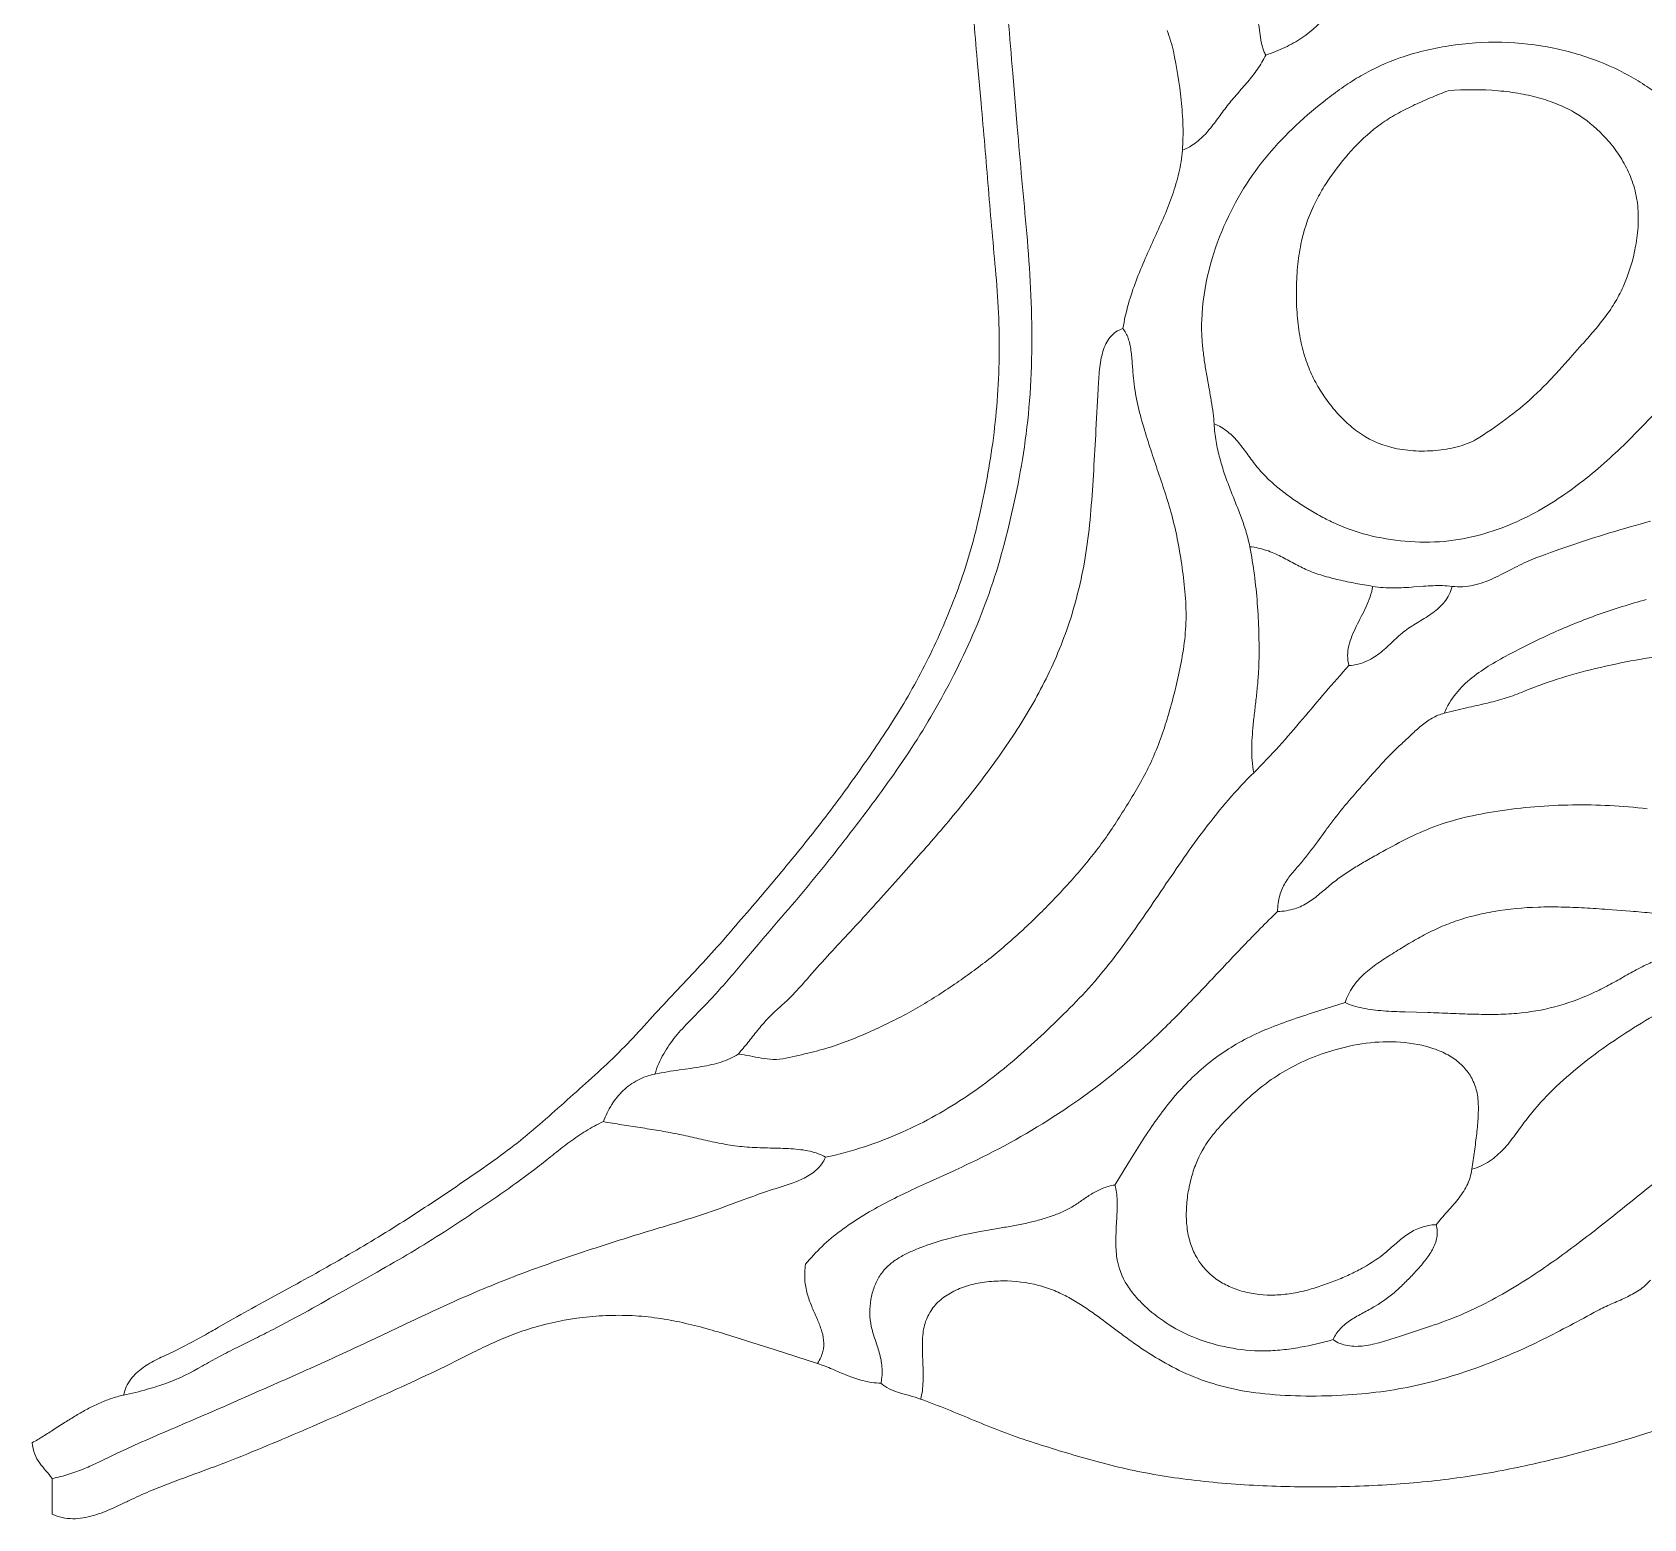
# Model space of a CAD drawing. Header units: millimetres. Extents: x 3808 to 296674, y 522 to 278159.
# Drawn here: x 18403 to 112461, y 23917 to 110709 of the extents above; entities that cross this region are included whole.
import ezdxf

# ---------------------------------------------------------------- set-up
doc = ezdxf.new("R2010")
doc.units = ezdxf.units.MM
doc.layers.add('03_SMOOTH_PATHS_WATER_BRIDGES', color=7, linetype='CONTINUOUS', lineweight=18)

msp = doc.modelspace()

# ---------------------------------------------------------------- linework, layer by layer
at = {"layer": '03_SMOOTH_PATHS_WATER_BRIDGES'}
for points in [[(73141, 114086, 0.001313), (73559, 109073), (73782, 106572, -0.001147), (74002, 104074, -0.000736), (74208, 101576, 0.00188), (74421, 99073, -0.001667), (74647, 96556, -0.011109), (74810, 94005, -0.030253), (74696, 88865, -0.014771), (74416, 86418, -0.012108), (74020, 84083, -0.012091), (73535, 81853, -0.015197), (72950, 79729, -0.015683), (72253, 77708, -0.013136), (71460, 75780, -0.025918), (69644, 72164, -0.011977), (68619, 70472, -0.007435), (67538, 68834, -0.011145), (65280, 65660, -0.010935), (62894, 62611, -0.003727), (61661, 61127, -0.001411), (60414, 59657, -0.002185), (59160, 58194, -0.006069), (57883, 56753, -0.004496), (56573, 55346, 0.002569), (55257, 53945, 0.000515), (53958, 52527, -0.010661), (52632, 51136, -0.011522), (51236, 49815, -0.00207), (49803, 48532, -0.002137), (48367, 47250, -0.01165), (46893, 46007, -0.012712), (45344, 44838, -0.00565), (43745, 43721, -0.007529), (40485, 41547, -0.010343), (37115, 39482, -0.007079), (33641, 37523), (31882, 36563, 0.00403), (30136, 35592), (29273, 35097, -0.002635), (28408, 34604, -0.016312), (26627, 33670), (26166, 33452, 0.006417), (25707, 33231, 0.014964), (25265, 32994, 0.0243), (24851, 32728, 0.034263), (24477, 32422, 0.04359), (24157, 32063, 0.101485), (23727, 31134, 0.01455), (25119, 31476, 0.020424), (26294, 31854, 0.046286), (28321, 32825, -0.011076), (29328, 33388, -0.00609), (30363, 33922), (31412, 34444, 0.003422), (32457, 34969, 0.00816), (34502, 36067, 0.000973), (36515, 37196), (38530, 38321, 0.006801), (40521, 39472, 0.008281), (42457, 40678, 0.004681), (44350, 41928, 0.005952), (46212, 43206, 0.012269), (48016, 44542, 0.00196), (48891, 45238, -0.009587), (49778, 45922, -0.020722), (50714, 46557, -0.030483), (51736, 47106, -0.053616), (52223, 48095, -0.060688), (52896, 48917, -0.068478), (53742, 49528, -0.073286), (54745, 49884, -0.055944), (55257, 51071, -0.041796), (55953, 52075, -0.021577), (56759, 52969), (57601, 53825, 0.009048), (58421, 54703, 0.005818), (59215, 55607, 0.002601), (59995, 56525), (60771, 57446, -0.001461), (62338, 59278, 0.004415), (63894, 61120, 0.006447), (65409, 63003, 0.00466), (66884, 64924, 0.00622), (68327, 66879, 0.011016), (69709, 68894, 0.026529), (72197, 73200, 0.015055), (73290, 75505, 0.018464), (74250, 77943, 0.017616), (75054, 80535, 0.013561), (75718, 83267, 0.014698), (76254, 86129, 0.019262), (76611, 89180, 0.017538), (76742, 92448, 0.013782), (76670, 95760, 0.009364), (76448, 98949, 0.001221), (76163, 102065, -0.001953), (75893, 105190), (75633, 108325, 0.001014), (75089, 114578, 0.000562)], [(75089, 114578, -0.001014), (75633, 108325), (75893, 105190, 0.001953), (76163, 102065, -0.001221), (76448, 98949, -0.009364), (76670, 95760, -0.013782), (76742, 92448, -0.017538), (76611, 89180, -0.019262), (76254, 86129, -0.014698), (75718, 83267, -0.013561), (75054, 80535, -0.017616), (74250, 77943, -0.018464), (73290, 75505, -0.015055), (72197, 73200, -0.026529), (69709, 68894, -0.011016), (68327, 66879, -0.00622), (66884, 64924, -0.00466), (65409, 63003, -0.006447), (63894, 61120, -0.004415), (62338, 59278, 0.001461), (60771, 57446), (59995, 56525, -0.002601), (59215, 55607, -0.005818), (58421, 54703, -0.009048), (57601, 53825), (56759, 52969, 0.021577), (55953, 52075, 0.041796), (55257, 51071, 0.055944), (54745, 49884, -0.013412), (56180, 50121), (56845, 50216, 0.006569), (57473, 50315, 0.013526), (58063, 50433, 0.021397), (58616, 50583, 0.029653), (59131, 50781, 0.036988), (59606, 51042, 0.011144), (60172, 51723, -0.00222), (60726, 52416, -0.015651), (61302, 53087, -0.029246), (61935, 53701, 0.018549), (62581, 54300, 0.011874), (63190, 54937, 0.005152), (63777, 55595), (64360, 56258, -0.005983), (65552, 57560, 0.001585), (66755, 58851, 0.003745), (67939, 60159), (69113, 61478), (70287, 62797, 0.004218), (71449, 64129, 0.01347), (73682, 66880, 0.008589), (74743, 68312, 0.010797), (75754, 69794, 0.013293), (76703, 71338, 0.015925), (77573, 72961, 0.038039), (79012, 76508, 0.040843), (79941, 80564, 0.01495), (80193, 82806, 0.006523), (80356, 85137, 0.001609), (80486, 87498), (80613, 89863, -0.003497), (80648, 90451, -0.010015), (80698, 91024, -0.017865), (80776, 91569, -0.028072), (80896, 92073, -0.041539), (81071, 92522, -0.057623), (81314, 92902, -0.147789), (82060, 93403, -0.029023), (82381, 94846, -0.021665), (82832, 96202, -0.012933), (83363, 97493, -0.003462), (83926, 98743, 0.00652), (84474, 99977, 0.016898), (84956, 101219, 0.027201), (85325, 102491, 0.036125), (85532, 103819, 0.026778), (85564, 105246, 0.01882), (85464, 106743, 0.026925), (85006, 109600, 0.042556), (84636, 110806, 0.034985)], [(94097, 111921, -0.08779), (92508, 110385, -0.038307), (91514, 109817, -0.033098), (90394, 109375, -0.039895), (89913, 108551, -0.023643), (89346, 107815, -0.005269), (88742, 107118, 0.013409), (88149, 106411, 0.008235), (87595, 105665, -0.020264), (87025, 104935, -0.049423), (86362, 104294, -0.072728), (85532, 103819, -0.036125), (85325, 102491, -0.027201), (84956, 101219, -0.016898), (84474, 99977, -0.00652), (83926, 98743, 0.003462), (83363, 97493, 0.012933), (82832, 96202, 0.021665), (82381, 94846, 0.029023), (82060, 93403, -0.054726), (82237, 93144, -0.040862), (82369, 92840, -0.02865), (82464, 92500, -0.019065), (82530, 92130, -0.016886), (82609, 91338, 0.005604), (82672, 90530, 0.030229), (82912, 89029, 0.01755), (83273, 87649, 0.007345), (83686, 86323, 0.002771), (84122, 85016, -0.004384), (84558, 83705, -0.013568), (84952, 82359, -0.016094), (85269, 80946, -0.012449), (85518, 79446, -0.015861), (85697, 77856, -0.02778), (85739, 76239, -0.028773), (85588, 74667, -0.016075), (85307, 73171, -0.023231), (84585, 70425, -0.015109), (84135, 69132, -0.019882), (83611, 67907, -0.018266), (83009, 66768, -0.008053), (82359, 65680, -0.005605), (81688, 64610, -0.011745), (80984, 63570, -0.013346), (80233, 62579, -0.009937), (79442, 61630, -0.014389), (77772, 59816, -0.014626), (76007, 58099, -0.019324), (74122, 56498, -0.016961), (72103, 55038, -0.007866), (71049, 54344, -0.011809), (69961, 53689, -0.012294), (68835, 53086, -0.008925), (67661, 52521, -0.010857), (66432, 51982, -0.018654), (65161, 51512, -0.018161), (63845, 51142, -0.006627), (62393, 50810, -0.059759), (61651, 50740, -0.036998), (60959, 50812, -0.005469), (60288, 50941, 0.026931), (59606, 51042, -0.036988), (59131, 50781, -0.029653), (58616, 50583, -0.021397), (58063, 50433, -0.013526), (57473, 50315, -0.006569), (56845, 50216), (56180, 50121, 0.013412), (54745, 49884, 0.073286), (53742, 49528, 0.068478), (52896, 48917, 0.060688), (52223, 48095, 0.053616), (51736, 47106, 0.005934), (52807, 46925), (53893, 46756, -0.003467), (54976, 46582, -0.008407), (56036, 46387, -0.006192), (57063, 46161, 0.004194), (58084, 45932, 0.013926), (59139, 45735, 0.021388), (60264, 45608, 0.011473), (61475, 45563, -0.010711), (62688, 45520, -0.015118), (63263, 45467, -0.023969), (63798, 45375, -0.035898), (64281, 45231, -0.051293), (64699, 45023, 0.050833), (69174, 46483, 0.023546), (71149, 47474, 0.021087), (72981, 48608, 0.017938), (74692, 49863, 0.014358), (76305, 51214, 0.010558), (77844, 52640, 0.006677), (79332, 54117, 0.020389), (80732, 55669, 0.014372), (82021, 57313, 0.00825), (83239, 59022, 0.002193), (84427, 60764, -0.003774), (85626, 62510, -0.009665), (86877, 64231, -0.015431), (88221, 65896, -0.020875), (89699, 67477, -0.032371), (89601, 68183, -0.022773), (89580, 68935, -0.014763), (89617, 69725, -0.008106), (89692, 70544, -0.002355), (89788, 71386, 0.002929), (89884, 72243, 0.008122), (89961, 73108, 0.013529), (90001, 73972, 0.023511), (89905, 77378, 0.028491), (89468, 80671, 0.02471), (89259, 81509, 0.015419), (88980, 82341, 0.006411), (88658, 83178, -0.002031), (88321, 84032, -0.009895), (87997, 84914, -0.017121), (87715, 85837, -0.023431), (87501, 86810, -0.028305), (87384, 87847, 0.018027), (87324, 88474, 0.0094), (87221, 89162, 0.003239), (87092, 89898), (86954, 90672, -0.006193), (86825, 91470, -0.010731), (86721, 92282, -0.01573), (86661, 93095, -0.021528), (86661, 93897, -0.050059), (87090, 96842, -0.041349), (87959, 99380, -0.036204), (89106, 101583, -0.035708), (90511, 103527, -0.029982), (92168, 105277, -0.024046), (93995, 106832, -0.013994), (94950, 107532, -0.019493), (95956, 108170, -0.04865), (98263, 109225, -0.023137), (99620, 109622, -0.021326), (101088, 109914, -0.044058), (104181, 110122, -0.044872), (107205, 109774, -0.042915), (109905, 108976, -0.04359), (112133, 107863, -0.016892), (113122, 107209, -0.011752)], [(84636, 110806, -0.042556), (85006, 109600, -0.026925), (85464, 106743, -0.01882), (85564, 105246, -0.026778), (85532, 103819, 0.072728), (86362, 104294, 0.049423), (87025, 104935, 0.020264), (87595, 105665, -0.008235), (88149, 106411, -0.013409), (88742, 107118, 0.005269), (89346, 107815, 0.023643), (89913, 108551, 0.039895), (90394, 109375, -0.040461), (90284, 109600, -0.028217), (90201, 109851, -0.028376), (90091, 110407), (90009, 110989, 0.02712)], [(113122, 107209, 0.016892), (112133, 107863, 0.04359), (109905, 108976, 0.042915), (107205, 109774, 0.044872), (104181, 110122, 0.044058), (101088, 109914, 0.021326), (99620, 109622, 0.023137), (98263, 109225, 0.04865), (95956, 108170, 0.019493), (94950, 107532, 0.013994), (93995, 106832, 0.024046), (92168, 105277, 0.029982), (90511, 103527, 0.035708), (89106, 101583, 0.036204), (87959, 99380, 0.041349), (87090, 96842, 0.050059), (86661, 93897, 0.021528), (86661, 93095, 0.01573), (86721, 92282, 0.010731), (86825, 91470, 0.006193), (86954, 90672), (87092, 89898, -0.003239), (87221, 89162, -0.0094), (87324, 88474, -0.018027), (87384, 87847, -0.075571), (88183, 87379, -0.049761), (88811, 86751, -0.017241), (89353, 86039, 0.014627), (89893, 85322, 0.028016), (90499, 84663, 0.022571), (91172, 84066, 0.017247), (91893, 83521, 0.012224), (92648, 83018, 0.012498), (93426, 82550, 0.017254), (94243, 82123, 0.043507), (96079, 81431, 0.040904), (98253, 81017, 0.043183), (100542, 80961, 0.045389), (102689, 81304, 0.035928), (104617, 81946, 0.029994), (106314, 82768, 0.024246), (107848, 83732, 0.01861), (109289, 84816, 0.016129), (110645, 85992, 0.011852), (111921, 87233, 0.005131), (113152, 88515, -0.004164)], [(113152, 88515, -0.005131), (111921, 87233, -0.011852), (110645, 85992, -0.016129), (109289, 84816, -0.01861), (107848, 83732, -0.024246), (106314, 82768, -0.029994), (104617, 81946, -0.035928), (102689, 81304, -0.045389), (100542, 80961, -0.043183), (98253, 81017, -0.040904), (96079, 81431, -0.043507), (94243, 82123, -0.017254), (93426, 82550, -0.012498), (92648, 83018, -0.012224), (91893, 83521, -0.017247), (91172, 84066, -0.022571), (90499, 84663, -0.028016), (89893, 85322, -0.014627), (89353, 86039, 0.017241), (88811, 86751, 0.049761), (88183, 87379, 0.075571), (87384, 87847, 0.028305), (87501, 86810, 0.023431), (87715, 85837, 0.017121), (87997, 84914, 0.009895), (88321, 84032, 0.002031), (88658, 83178, -0.006411), (88980, 82341, -0.015419), (89259, 81509, -0.02471), (89468, 80671, -0.053964), (90444, 80458, -0.036311), (91277, 80105, -0.007476), (92050, 79692, 0.023347), (92843, 79301, 0.026326), (93718, 78986, 0.017361), (94662, 78736, 0.010416), (95647, 78532, 0.004547), (96644, 78356, 0.042944), (97877, 78262, 0.012839), (98465, 78280, 0.005984), (99039, 78320), (99604, 78364, -0.009062), (100161, 78396, -0.016795), (100717, 78399, -0.024046), (101273, 78356, 0.087497), (102529, 78422, 0.031067), (103118, 78594, 0.021102), (103688, 78827, 0.011356), (104245, 79098), (104793, 79384, -0.00767), (105339, 79660, -0.017908), (105887, 79903, -0.012569), (108138, 80727, -0.008715), (110470, 81472, -0.00405), (112858, 82165, 0.001484)], [(112858, 82165, 0.00405), (110470, 81472, 0.008715), (108138, 80727, 0.012569), (105887, 79903, 0.017908), (105339, 79660, 0.00767), (104793, 79384), (104245, 79098, -0.011356), (103688, 78827, -0.021102), (103118, 78594, -0.031067), (102529, 78422, -0.087497), (101273, 78356, -0.10613), (100837, 77458, -0.041268), (100517, 77112, -0.028937), (100150, 76814, -0.016486), (99753, 76546, -0.004693), (99341, 76294, 0.00683), (98931, 76039, 0.018762), (98538, 75768, 0.019404), (98174, 75467, 0.007797), (97828, 75149, -0.003953), (97485, 74827, -0.015628), (97128, 74519, -0.026761), (96742, 74239, -0.036055), (96312, 74003, -0.084486), (95255, 73727, 0.010206), (93879, 72177, 0.001328), (92545, 70601, -0.007522), (91177, 69026, -0.015559), (89699, 67477, 0.020875), (88221, 65896, 0.015431), (86877, 64231, 0.009665), (85626, 62510, 0.003774), (84427, 60764, -0.002193), (83239, 59022, -0.00825), (82021, 57313, -0.014372), (80732, 55669, -0.020389), (79332, 54117, -0.006677), (77844, 52640, -0.010558), (76305, 51214, -0.014358), (74692, 49863, -0.017938), (72981, 48608, -0.021087), (71149, 47474, -0.023546), (69174, 46483, -0.050833), (64699, 45023, -0.105304), (64190, 44303, -0.040742), (63846, 44033, -0.030576), (63457, 43807, -0.021137), (63032, 43617, -0.012917), (62583, 43452, -0.0045), (61654, 43152, 0.007243), (60737, 42841, 0.003396), (59837, 42513), (58941, 42181, -0.004585), (58037, 41857, -0.008729), (56181, 41256, -0.000695), (54295, 40683, 0.006278), (50569, 39496, 0.003998), (48736, 38871, 0.006013), (46933, 38216, 0.013304), (43445, 36790, 0.004915), (41753, 36025, 0.002282), (40082, 35239), (38416, 34447, -0.002171), (36744, 33662, -0.003942), (33359, 32133, -0.001565), (29948, 30630, -0.00159), (26517, 29144, 0.002272), (24803, 28403, 0.008549), (23119, 27631), (22292, 27229, -0.012772), (21446, 26846, -0.023658), (20547, 26515, -0.031386), (19560, 26273), (19560, 24190, 0.106983), (20769, 23918, 0.042483), (21371, 23964, 0.031981), (21972, 24102, 0.021895), (22571, 24309, 0.012949), (23170, 24564, 0.004934), (23767, 24843, -0.002703), (24364, 25126, -0.01123), (25555, 25644, -0.006999), (26746, 26111, -0.002423), (27937, 26553, 0.002245), (29131, 26995, 0.007213), (31524, 27940, 0.003843), (33890, 28936, 0.004202), (38496, 30957, 0.003295), (40805, 32008, 0.006516), (43064, 33091), (44158, 33638, -0.008102), (45262, 34168, -0.015384), (46420, 34658, -0.020647), (47678, 35086, -0.041096), (50545, 35667, -0.02119), (52075, 35786, -0.023788), (53607, 35767, -0.023138), (55099, 35605, -0.017756), (56539, 35327, -0.01227), (57918, 34974, -0.006572), (59231, 34585, -0.002933), (61702, 33804), (64236, 32986, 0.03959), (64429, 33341, 0.043822), (64546, 33684, 0.084849), (64592, 34344, 0.056259), (64448, 34988, 0.022672), (64191, 35639, -0.005544), (63897, 36320, -0.029748), (63640, 37054, -0.049849), (63496, 37864, -0.060757), (63542, 38773, -0.035238), (64500, 39819, -0.029105), (65589, 40737, -0.022533), (66783, 41549, -0.016204), (68060, 42279, -0.010343), (69395, 42952, -0.004892), (70764, 43590), (72144, 44218, 0.005592), (73509, 44860, 0.034453), (78610, 47778, 0.035972), (83122, 51287, 0.014104), (85171, 53251, 0.00613), (87140, 55298, -0.001833), (89092, 57361, -0.009819), (91088, 59375, -0.071038), (91214, 60314, -0.065679), (91540, 61053, -0.038213), (91989, 61671, -0.002871), (92482, 62243, 0.012159), (92956, 62832, 0.006177), (93411, 63440), (93859, 64056, -0.005589), (94313, 64666, -0.012904), (95267, 65844, -0.004403), (96259, 66984, -0.007124), (97265, 68105, -0.021154), (98332, 69166, 0.005524), (98891, 69693, -0.017573), (99472, 70213, -0.042104), (100102, 70656, -0.067402), (100810, 70949, -0.067559), (101505, 72097, -0.05311), (102430, 73017, -0.033706), (103518, 73774, -0.015334), (104700, 74437, -0.015982), (107172, 75647, -0.020057), (109798, 76705, -0.017245), (112609, 77588, -0.009649)], [(114489, 74442, 0.011333), (112007, 74053, 0.014519), (109641, 73557, 0.018129), (107407, 72934, 0.022032), (105317, 72166, -0.026047), (104309, 71805, -0.014942), (103260, 71525, -0.002548), (102113, 71262, 0.006915), (100810, 70949, -0.067559), (101505, 72097, -0.05311), (102430, 73017, -0.033706), (103518, 73774, -0.015334), (104700, 74437, -0.015982), (107172, 75647, -0.020057), (109798, 76705, -0.017245), (112609, 77588, -0.009649)], [(114489, 74442, 0.011333), (112007, 74053, 0.014519), (109641, 73557, 0.018129), (107407, 72934, 0.022032), (105317, 72166, -0.026047), (104309, 71805, -0.014942), (103260, 71525, -0.002548), (102113, 71262, 0.006915), (100810, 70949, 0.067402), (100102, 70656, 0.042104), (99472, 70213, 0.017573), (98891, 69693, -0.005524), (98332, 69166, 0.021154), (97265, 68105, 0.007124), (96259, 66984, 0.004403), (95267, 65844, 0.012904), (94313, 64666, 0.005589), (93859, 64056), (93411, 63440, -0.006177), (92956, 62832, -0.012159), (92482, 62243, 0.002871), (91989, 61671, 0.038213), (91540, 61053, 0.065679), (91214, 60314, 0.071038), (91088, 59375, 0.073188), (92096, 59536, 0.064378), (92891, 59912, 0.021353), (93237, 60154, 0.012448), (93562, 60415), (93878, 60686, -0.006234), (94195, 60954, -0.019155), (94860, 61456, -0.013775), (95564, 61918, -0.008539), (96296, 62353, -0.003503), (97045, 62774, -0.010599), (98577, 63594, -0.026643), (100203, 64312, -0.029911), (101981, 64853, -0.021723), (103938, 65234, -0.033558), (108293, 65596, -0.032927), (112650, 65369, -0.009511)], [(112650, 65369, 0.032927), (108293, 65596, 0.033558), (103938, 65234, 0.021723), (101981, 64853, 0.029911), (100203, 64312, 0.026643), (98577, 63594, 0.010599), (97045, 62774, 0.003503), (96296, 62353, 0.008539), (95564, 61918, 0.013775), (94860, 61456, 0.019155), (94195, 60954, 0.006234), (93878, 60686), (93562, 60415, -0.012448), (93237, 60154, -0.021353), (92891, 59912, -0.064378), (92096, 59536, -0.073188), (91088, 59375, 0.009819), (89092, 57361, 0.001833), (87140, 55298, -0.00613), (85171, 53251, -0.014104), (83122, 51287, -0.035972), (78610, 47778, -0.034453), (73509, 44860, -0.005592), (72144, 44218), (70764, 43590, 0.004892), (69395, 42952, 0.010343), (68060, 42279, 0.016204), (66783, 41549, 0.022533), (65589, 40737, 0.029105), (64500, 39819, 0.035238), (63542, 38773, 0.060757), (63496, 37864, 0.049849), (63640, 37054, 0.029748), (63897, 36320, 0.005544), (64191, 35639, -0.022672), (64448, 34988, -0.056259), (64592, 34344, -0.084849), (64546, 33684, -0.043822), (64429, 33341, -0.03959), (64236, 32986, -0.023601), (65111, 32650, 0.006265), (65964, 32287, 0.03402), (66879, 31984, 0.05038), (67940, 31829, 0.070559), (67999, 32782, 0.049418), (67843, 33619, 0.011277), (67722, 34011), (67593, 34393, -0.009355), (67473, 34771, -0.020122), (67375, 35153, -0.093004), (67351, 36717, -0.047178), (67547, 37452, -0.05416), (67870, 38100, -0.056792), (68306, 38629, -0.045782), (68838, 39054, -0.032178), (69443, 39399, -0.01936), (70101, 39689, -0.024391), (71515, 40174, -0.019664), (73040, 40551, -0.00643), (73838, 40704), (74647, 40846, 0.002288), (75457, 40988, 0.006747), (76253, 41143, 0.011472), (77024, 41322, 0.016699), (77759, 41537, 0.022852), (78447, 41799, 0.029959), (79078, 42118, 0.018638), (79653, 42493, -0.013096), (80223, 42875, -0.042371), (80850, 43199, -0.060213), (81597, 43403), (82356, 44649, -0.005302), (83126, 45886, -0.010993), (83931, 47090, -0.016967), (84794, 48236, -0.021624), (85734, 49300, -0.02452), (86766, 50271, -0.055311), (89154, 51891, -0.023527), (90525, 52527, -0.014493), (91986, 53075, -0.006652), (93498, 53571), (95023, 54051, -0.07262), (95485, 54980, -0.056188), (96145, 55728, -0.033553), (96935, 56351, -0.011927), (97786, 56906, -0.005031), (98646, 57437, -0.011766), (99527, 57940, -0.017693), (100455, 58399, -0.022113), (101456, 58799, -0.021935), (102551, 59125, -0.019314), (103732, 59373, -0.033803), (106290, 59628, -0.013406), (107637, 59635, -0.008854), (109001, 59582, -0.004821), (110361, 59492), (111693, 59388, -0.004584), (112976, 59281, -0.017421)], [(112976, 59281, 0.004584), (111693, 59388), (110361, 59492, 0.004821), (109001, 59582, 0.008854), (107637, 59635, 0.013406), (106290, 59628, 0.033803), (103732, 59373, 0.019314), (102551, 59125, 0.021935), (101456, 58799, 0.022113), (100455, 58399, 0.017693), (99527, 57940, 0.011766), (98646, 57437, 0.005031), (97786, 56906, 0.011927), (96935, 56351, 0.033553), (96145, 55728, 0.056188), (95485, 54980, 0.07262), (95023, 54051, 0.029488), (95527, 53868, 0.022977), (96071, 53732, 0.0296), (97254, 53573, 0.012986), (98530, 53509), (99855, 53476, -0.003031), (101188, 53425, 0.003475), (102510, 53377, 0.010437), (103803, 53365, 0.018398), (105051, 53424, 0.084894), (109394, 54566, 0.015376), (110300, 55015, 0.005645), (111164, 55490, -0.004865), (112025, 55965, -0.014824), (112921, 56414, -0.006906)], [(112921, 56414, 0.014824), (112025, 55965, 0.004865), (111164, 55490, -0.005645), (110300, 55015, -0.015376), (109394, 54566, -0.084894), (105051, 53424, -0.018398), (103803, 53365, -0.010437), (102510, 53377, -0.003475), (101188, 53425, 0.003031), (99855, 53476), (98530, 53509, -0.012986), (97254, 53573, -0.0296), (96071, 53732, -0.022977), (95527, 53868, -0.029488), (95023, 54051), (93498, 53571, 0.006652), (91986, 53075, 0.014493), (90525, 52527, 0.023527), (89154, 51891, 0.055311), (86766, 50271, 0.02452), (85734, 49300, 0.021624), (84794, 48236, 0.016967), (83931, 47090, 0.010993), (83126, 45886, 0.005302), (82356, 44649), (81597, 43403, -0.039823), (81685, 42974, -0.024629), (81721, 42494, -0.01403), (81720, 41976, -0.006122), (81698, 41431, 0.007474), (81649, 40317, 0.01422), (81652, 39773, 0.023225), (81693, 39255, 0.111074), (82321, 37532, 0.040272), (82842, 36846, 0.026879), (83441, 36245, 0.045323), (84770, 35235, 0.047212), (86338, 34456, 0.04411), (88210, 33917, 0.049749), (90285, 33718, 0.023935), (91352, 33779, 0.018251), (92402, 33928, 0.024081), (94329, 34375, -0.092588), (94761, 35027, -0.033098), (95050, 35291, -0.023558), (95374, 35526, -0.021437), (96080, 35939, 0.009622), (96791, 36333, 0.04733), (98033, 37245, 0.016188), (98591, 37773, 0.00989), (99138, 38348, 0.017814), (99678, 38970, 0.043832), (100129, 39636, 0.035177), (100288, 39985, 0.045562), (100386, 40343, 0.115715), (100347, 41088, 0.077818), (99418, 40910, 0.062531), (98667, 40521, 0.030336), (98023, 40014), (97720, 39747, -0.007398), (97416, 39485, -0.045595), (96109, 38592, -0.017926), (95381, 38217, -0.013701), (94590, 37872, -0.013699), (93734, 37550, -0.018457), (92827, 37274, -0.024262), (91889, 37073, -0.031485), (90939, 36978, -0.073785), (89094, 37182, -0.041989), (88255, 37483, -0.047939), (87510, 37913, -0.105601), (86385, 39145, -0.05052), (86027, 39930, -0.046928), (85817, 40814, -0.038862), (85760, 41782, -0.031459), (85840, 42782, -0.028904), (86037, 43760, -0.030923), (86331, 44657, -0.064301), (87141, 46105, -0.021603), (87631, 46710, -0.01118), (88162, 47284, -0.016365), (89309, 48410, -0.027537), (90559, 49440, -0.036), (91920, 50291, -0.033558), (93471, 50978, -0.034206), (95273, 51509, -0.045649), (97254, 51765, -0.055772), (99270, 51612, -0.035009), (100205, 51364, -0.044465), (101037, 50996, -0.054936), (101731, 50504, -0.062379), (102266, 49893, -0.066221), (102624, 49169, -0.064194), (102790, 48339, -0.029744), (102796, 47409, -0.016316), (102711, 46409, -0.006652), (102576, 45370, 0.001638), (102431, 44329, 0.079127), (103464, 44801, 0.032824), (103890, 45126, 0.025675), (104273, 45497, 0.017867), (104622, 45900, 0.010075), (104950, 46325), (105268, 46759, -0.005091), (105589, 47191, -0.03257), (106991, 48796, -0.025453), (108569, 50226, -0.019073), (110282, 51523, -0.014025), (112098, 52718, -0.015303), (113999, 53825, -0.021964)], [(113999, 53825, 0.015303), (112098, 52718, 0.014025), (110282, 51523, 0.019073), (108569, 50226, 0.025453), (106991, 48796, 0.03257), (105589, 47191, 0.005091), (105268, 46759), (104950, 46325, -0.010075), (104622, 45900, -0.017867), (104273, 45497, -0.025675), (103890, 45126, -0.032824), (103464, 44801, -0.079127), (102431, 44329, -0.083592), (102131, 43368, -0.03086), (101888, 42949, -0.021498), (101602, 42559, -0.01201), (101289, 42187), (100965, 41825, 0.00661), (100646, 41461, 0.01626), (100347, 41088, -0.115715), (100386, 40343, -0.045562), (100288, 39985, -0.035177), (100129, 39636, -0.043832), (99678, 38970, -0.017814), (99138, 38348, -0.00989), (98591, 37773, -0.016188), (98033, 37245, -0.04733), (96791, 36333, -0.009622), (96080, 35939, 0.021437), (95374, 35526, 0.023558), (95050, 35291, 0.033098), (94761, 35027, 0.092588), (94329, 34375, 0.112223), (95190, 34024, 0.042303), (95658, 33985, 0.031767), (96143, 34016, 0.022534), (96639, 34103, 0.014832), (97141, 34229, 0.010385), (98138, 34541, 0.003064), (100013, 35156, 0.017738), (101756, 35810, 0.02156), (103417, 36600, 0.015638), (104994, 37499, 0.011909), (106483, 38459, 0.009396), (107912, 39468, 0.006412), (109309, 40524, 0.003438), (110685, 41606, 0.002488), (113397, 43791, -0.001305)], [(113397, 43791, -0.002488), (110685, 41606, -0.003438), (109309, 40524, -0.006412), (107912, 39468, -0.009396), (106483, 38459, -0.011909), (104994, 37499, -0.015638), (103417, 36600, -0.02156), (101756, 35810, -0.017738), (100013, 35156, -0.003064), (98138, 34541, -0.010385), (97141, 34229, -0.014832), (96639, 34103, -0.022534), (96143, 34016, -0.031767), (95658, 33985, -0.042303), (95190, 34024, -0.112223), (94329, 34375, -0.024081), (92402, 33928, -0.018251), (91352, 33779, -0.023935), (90285, 33718, -0.049749), (88210, 33917, -0.04411), (86338, 34456, -0.047212), (84770, 35235, -0.045323), (83441, 36245, -0.026879), (82842, 36846, -0.040272), (82321, 37532, -0.111074), (81693, 39255, -0.023225), (81652, 39773, -0.01422), (81649, 40317, -0.007474), (81698, 41431, 0.006122), (81720, 41976, 0.01403), (81721, 42494, 0.024629), (81685, 42974, 0.039823), (81597, 43403, 0.060213), (80850, 43199, 0.042371), (80223, 42875, 0.013096), (79653, 42493, -0.018638), (79078, 42118, -0.029959), (78447, 41799, -0.022852), (77759, 41537, -0.016699), (77024, 41322, -0.011472), (76253, 41143, -0.006747), (75457, 40988, -0.002288), (74647, 40846), (73838, 40704, 0.00643), (73040, 40551, 0.019664), (71515, 40174, 0.024391), (70101, 39689, 0.01936), (69443, 39399, 0.032178), (68838, 39054, 0.045782), (68306, 38629, 0.056792), (67870, 38100, 0.05416), (67547, 37452, 0.047178), (67351, 36717, 0.093004), (67375, 35153, 0.020122), (67473, 34771, 0.009355), (67593, 34393), (67722, 34011, -0.011277), (67843, 33619, -0.049418), (67999, 32782, -0.070559), (67940, 31829, 0.07241), (68415, 31508, 0.037702), (68981, 31287, 0.008137), (69605, 31105, -0.016388), (70255, 30903, 0.034412), (70355, 31404, 0.023411), (70399, 31932, 0.014005), (70404, 32476, 0.005776), (70387, 33027), (70366, 33575, -0.010313), (70359, 34111, -0.019994), (70383, 34625, -0.031967), (70455, 35107, -0.07973), (70787, 35951, -0.074482), (71345, 36631, -0.061994), (72091, 37153, -0.049591), (72987, 37519, -0.039578), (73991, 37733, -0.033267), (75053, 37803, -0.063155), (77134, 37545, -0.033213), (78059, 37237, -0.027535), (78900, 36837, -0.01996), (79676, 36372, -0.011351), (80405, 35870, -0.004724), (81107, 35355), (81797, 34838, 0.004107), (82492, 34325, 0.008371), (83206, 33826, 0.024325), (84735, 32896, 0.031623), (86409, 32120, 0.035445), (88249, 31556, 0.031387), (90344, 31213, 0.022444), (92730, 31084, 0.018463), (95160, 31146, 0.02023), (97383, 31373, 0.020785), (99418, 31753, 0.018504), (101338, 32273, 0.015141), (103161, 32900, 0.02464), (106556, 34380, 0.007801), (108164, 35210, 0.001447), (109749, 36066, -0.020349), (110572, 36459, 0.007701), (111410, 36833, 0.014708), (111812, 37038, 0.02261), (112192, 37269, 0.069718), (112847, 37847, -0.017325)], [(112847, 37847, -0.069718), (112192, 37269, -0.02261), (111812, 37038, -0.014708), (111410, 36833, -0.007701), (110572, 36459, 0.020349), (109749, 36066, -0.001447), (108164, 35210, -0.007801), (106556, 34380, -0.02464), (103161, 32900, -0.015141), (101338, 32273, -0.018504), (99418, 31753, -0.020785), (97383, 31373, -0.02023), (95160, 31146, -0.018463), (92730, 31084, -0.022444), (90344, 31213, -0.031387), (88249, 31556, -0.035445), (86409, 32120, -0.031623), (84735, 32896, -0.024325), (83206, 33826, -0.008371), (82492, 34325, -0.004107), (81797, 34838), (81107, 35355, 0.004724), (80405, 35870, 0.011351), (79676, 36372, 0.01996), (78900, 36837, 0.027535), (78059, 37237, 0.033213), (77134, 37545, 0.063155), (75053, 37803, 0.033267), (73991, 37733, 0.039578), (72987, 37519, 0.049591), (72091, 37153, 0.061994), (71345, 36631, 0.074482), (70787, 35951, 0.07973), (70455, 35107, 0.031967), (70383, 34625, 0.019994), (70359, 34111, 0.010313), (70366, 33575), (70387, 33027, -0.005776), (70404, 32476, -0.014005), (70399, 31932, -0.023411), (70355, 31404, -0.034412), (70255, 30903, -0.010579), (71801, 30310, -0.001777), (73383, 29659, 0.006296), (75002, 29010, 0.014228), (76662, 28422, 0.00278), (78344, 27893, 0.006505), (80046, 27392, 0.009839), (81798, 26939, 0.012532), (83629, 26552, 0.012475), (85559, 26247, 0.010619), (87578, 26022, 0.017195), (91807, 25794, 0.015377), (96144, 25834, 0.017894), (100337, 26149, 0.019169), (104188, 26736, 0.014212), (107788, 27538, 0.021003), (114651, 29568, 0.021966)]]:
    msp.add_lwpolyline(points, format="xyb", dxfattribs=at)
for points in [[(89468, 113773, 0.059387), (89448, 113085, 0.051073), (89560, 112532, 0.016633), (89735, 112042, -0.026397), (89901, 111545, -0.02712), (90009, 110989), (90091, 110407, 0.028376), (90201, 109851, 0.028217), (90284, 109600, 0.040461), (90394, 109375, 0.033098), (91514, 109817, 0.038307), (92508, 110385, 0.08779), (94097, 111921, 0.04098), (93624, 112249, 0.030106), (93097, 112512, 0.019449), (92530, 112729, 0.009868), (91932, 112918), (91316, 113099, -0.00685), (90692, 113289, -0.014822), (90072, 113507, -0.02283)], [(101042, 107292, 0.006308), (99992, 106870, 0.012048), (98983, 106421, 0.01824), (98025, 105923, 0.024717), (97132, 105357, 0.049394), (95563, 103982, 0.035834), (94251, 102364, 0.018664), (93680, 101490, 0.025355), (93178, 100549, 0.06024), (92450, 98330, 0.02582), (92256, 97002, 0.022085), (92184, 95589, 0.02226), (92235, 94175, 0.026389), (92412, 92844, 0.031837), (92714, 91662, 0.032966), (93130, 90620, 0.031145), (93649, 89691, 0.026493), (94258, 88848, 0.028555), (94952, 88074, 0.03856), (95750, 87394, 0.097842), (97764, 86461, 0.043361), (99009, 86274, 0.038444), (100320, 86288, 0.042594), (101577, 86504, 0.026315), (102148, 86688, 0.032166), (102662, 86921, 0.018927), (104407, 88109, 0.026951), (105995, 89420, 0.012433), (106743, 90149, 0.008148), (107466, 90914, 0.004171), (108168, 91694), (108853, 92469, 0.003973), (109520, 93228, 0.015438), (110155, 94011, 0.02516), (110740, 94867, 0.031126), (111256, 95845, 0.0596), (111987, 98212, 0.033957), (112134, 99484, 0.042694), (112088, 100726, 0.047385), (111828, 101879, 0.042597), (111382, 102928, 0.037238), (110791, 103866, 0.032481), (110097, 104689, 0.067924), (108485, 105979, 0.033674), (107538, 106459, 0.029944), (106474, 106836, 0.025727), (105278, 107117, 0.023194), (103962, 107292, 0.042455)], [(59606, 51042, 0.011144), (60172, 51723, -0.00222), (60726, 52416, -0.015651), (61302, 53087, -0.029246), (61935, 53701, 0.018549), (62581, 54300, 0.011874), (63190, 54937, 0.005152), (63777, 55595), (64360, 56258, -0.005983), (65552, 57560, 0.001585), (66755, 58851, 0.003745), (67939, 60159), (69113, 61478), (70287, 62797, 0.004218), (71449, 64129, 0.01347), (73682, 66880, 0.008589), (74743, 68312, 0.010797), (75754, 69794, 0.013293), (76703, 71338, 0.015925), (77573, 72961, 0.038039), (79012, 76508, 0.040843), (79941, 80564, 0.01495), (80193, 82806, 0.006523), (80356, 85137, 0.001609), (80486, 87498), (80613, 89863, -0.003497), (80648, 90451, -0.010015), (80698, 91024, -0.017865), (80776, 91569, -0.028072), (80896, 92073, -0.041539), (81071, 92522, -0.057623), (81314, 92902, -0.147789), (82060, 93403, -0.054726), (82237, 93144, -0.040862), (82369, 92840, -0.02865), (82464, 92500, -0.019065), (82530, 92130, -0.016886), (82609, 91338, 0.005604), (82672, 90530, 0.030229), (82912, 89029, 0.01755), (83273, 87649, 0.007345), (83686, 86323, 0.002771), (84122, 85016, -0.004384), (84558, 83705, -0.013568), (84952, 82359, -0.016094), (85269, 80946, -0.012449), (85518, 79446, -0.015861), (85697, 77856, -0.02778), (85739, 76239, -0.028773), (85588, 74667, -0.016075), (85307, 73171, -0.023231), (84585, 70425, -0.015109), (84135, 69132, -0.019882), (83611, 67907, -0.018266), (83009, 66768, -0.008053), (82359, 65680, -0.005605), (81688, 64610, -0.011745), (80984, 63570, -0.013346), (80233, 62579, -0.009937), (79442, 61630, -0.014389), (77772, 59816, -0.014626), (76007, 58099, -0.019324), (74122, 56498, -0.016961), (72103, 55038, -0.007866), (71049, 54344, -0.011809), (69961, 53689, -0.012294), (68835, 53086, -0.008925), (67661, 52521, -0.010857), (66432, 51982, -0.018654), (65161, 51512, -0.018161), (63845, 51142, -0.006627), (62393, 50810, -0.059759), (61651, 50740, -0.036998), (60959, 50812, -0.005469), (60288, 50941, 0.026931)], [(89468, 80671, -0.028491), (89905, 77378, -0.023511), (90001, 73972, -0.013529), (89961, 73108, -0.008122), (89884, 72243, -0.002929), (89788, 71386, 0.002355), (89692, 70544, 0.008106), (89617, 69725, 0.014763), (89580, 68935, 0.022773), (89601, 68183, 0.032371), (89699, 67477, 0.015559), (91177, 69026, 0.007522), (92545, 70601, -0.001328), (93879, 72177, -0.010206), (95255, 73727, -0.070514), (95175, 74312, -0.056605), (95246, 74886, -0.037226), (95428, 75454, -0.019363), (95682, 76020, -0.003963), (95970, 76589, 0.010453), (96252, 77164, 0.025562), (96490, 77752, 0.041956), (96644, 78356, -0.004547), (95647, 78532, -0.010416), (94662, 78736, -0.017361), (93718, 78986, -0.026326), (92843, 79301, -0.023347), (92050, 79692, 0.007476), (91277, 80105, 0.036311), (90444, 80458, 0.053964)], [(96644, 78356, 0.042944), (97877, 78262, 0.012839), (98465, 78280, 0.005984), (99039, 78320), (99604, 78364, -0.009062), (100161, 78396, -0.016795), (100717, 78399, -0.024046), (101273, 78356, -0.10613), (100837, 77458, -0.041268), (100517, 77112, -0.028937), (100150, 76814, -0.016486), (99753, 76546, -0.004693), (99341, 76294, 0.00683), (98931, 76039, 0.018762), (98538, 75768, 0.019404), (98174, 75467, 0.007797), (97828, 75149, -0.003953), (97485, 74827, -0.015628), (97128, 74519, -0.026761), (96742, 74239, -0.036055), (96312, 74003, -0.084486), (95255, 73727, -0.070514), (95175, 74312, -0.056605), (95246, 74886, -0.037226), (95428, 75454, -0.019363), (95682, 76020, -0.003963), (95970, 76589, 0.010453), (96252, 77164, 0.025562), (96490, 77752, 0.041956)], [(102431, 44329, -0.001638), (102576, 45370, 0.006652), (102711, 46409, 0.016316), (102796, 47409, 0.029744), (102790, 48339, 0.064194), (102624, 49169, 0.066221), (102266, 49893, 0.062379), (101731, 50504, 0.054936), (101037, 50996, 0.044465), (100205, 51364, 0.035009), (99270, 51612, 0.055772), (97254, 51765, 0.045649), (95273, 51509, 0.034206), (93471, 50978, 0.033558), (91920, 50291, 0.036), (90559, 49440, 0.027537), (89309, 48410, 0.016365), (88162, 47284, 0.01118), (87631, 46710, 0.021603), (87141, 46105, 0.064301), (86331, 44657, 0.030923), (86037, 43760, 0.028904), (85840, 42782, 0.031459), (85760, 41782, 0.038862), (85817, 40814, 0.046928), (86027, 39930, 0.05052), (86385, 39145, 0.105601), (87510, 37913, 0.047939), (88255, 37483, 0.041989), (89094, 37182, 0.073785), (90939, 36978, 0.031485), (91889, 37073, 0.024262), (92827, 37274, 0.018457), (93734, 37550, 0.013699), (94590, 37872, 0.013701), (95381, 38217, 0.017926), (96109, 38592, 0.045595), (97416, 39485, 0.007398), (97720, 39747), (98023, 40014, -0.030336), (98667, 40521, -0.062531), (99418, 40910, -0.077818), (100347, 41088, -0.01626), (100646, 41461, -0.00661), (100965, 41825), (101289, 42187, 0.01201), (101602, 42559, 0.021498), (101888, 42949, 0.03086), (102131, 43368, 0.083592)], [(51736, 47106, 0.030483), (50714, 46557, 0.020722), (49778, 45922, 0.009587), (48891, 45238, -0.00196), (48016, 44542, -0.012269), (46212, 43206, -0.005952), (44350, 41928, -0.004681), (42457, 40678, -0.008281), (40521, 39472, -0.006801), (38530, 38321), (36515, 37196, -0.000973), (34502, 36067, -0.00816), (32457, 34969, -0.003422), (31412, 34444), (30363, 33922, 0.00609), (29328, 33388, 0.011076), (28321, 32825, -0.046286), (26294, 31854, -0.020424), (25119, 31476, -0.01455), (23727, 31134, 0.028286), (22996, 30930, 0.023203), (22296, 30654, 0.017663), (21621, 30321, 0.012075), (20964, 29948, 0.006596), (20320, 29549), (19682, 29141, -0.004217), (19045, 28738, -0.009798), (18403, 28356, 0.078699), (18549, 27692, 0.061407), (18838, 27171, 0.021902), (19199, 26722, -0.021825), (19560, 26273, 0.031386), (20547, 26515, 0.023658), (21446, 26846, 0.012772), (22292, 27229), (23119, 27631, -0.008549), (24803, 28403, -0.002272), (26517, 29144, 0.00159), (29948, 30630, 0.001565), (33359, 32133, 0.003942), (36744, 33662, 0.002171), (38416, 34447), (40082, 35239, -0.002282), (41753, 36025, -0.004915), (43445, 36790, -0.013304), (46933, 38216, -0.006013), (48736, 38871, -0.003998), (50569, 39496, -0.006278), (54295, 40683, 0.000695), (56181, 41256, 0.008729), (58037, 41857, 0.004585), (58941, 42181), (59837, 42513, -0.003396), (60737, 42841, -0.007243), (61654, 43152, 0.0045), (62583, 43452, 0.012917), (63032, 43617, 0.021137), (63457, 43807, 0.030576), (63846, 44033, 0.040742), (64190, 44303, 0.105304), (64699, 45023, 0.051293), (64281, 45231, 0.035898), (63798, 45375, 0.023969), (63263, 45467, 0.015118), (62688, 45520, 0.010711), (61475, 45563, -0.011473), (60264, 45608, -0.021388), (59139, 45735, -0.013926), (58084, 45932, -0.004194), (57063, 46161, 0.006192), (56036, 46387, 0.008407), (54976, 46582, 0.003467), (53893, 46756), (52807, 46925, -0.005934)]]:
    msp.add_lwpolyline(points, format="xyb", close=True, dxfattribs=at)

doc.saveas('drawing.dxf')
